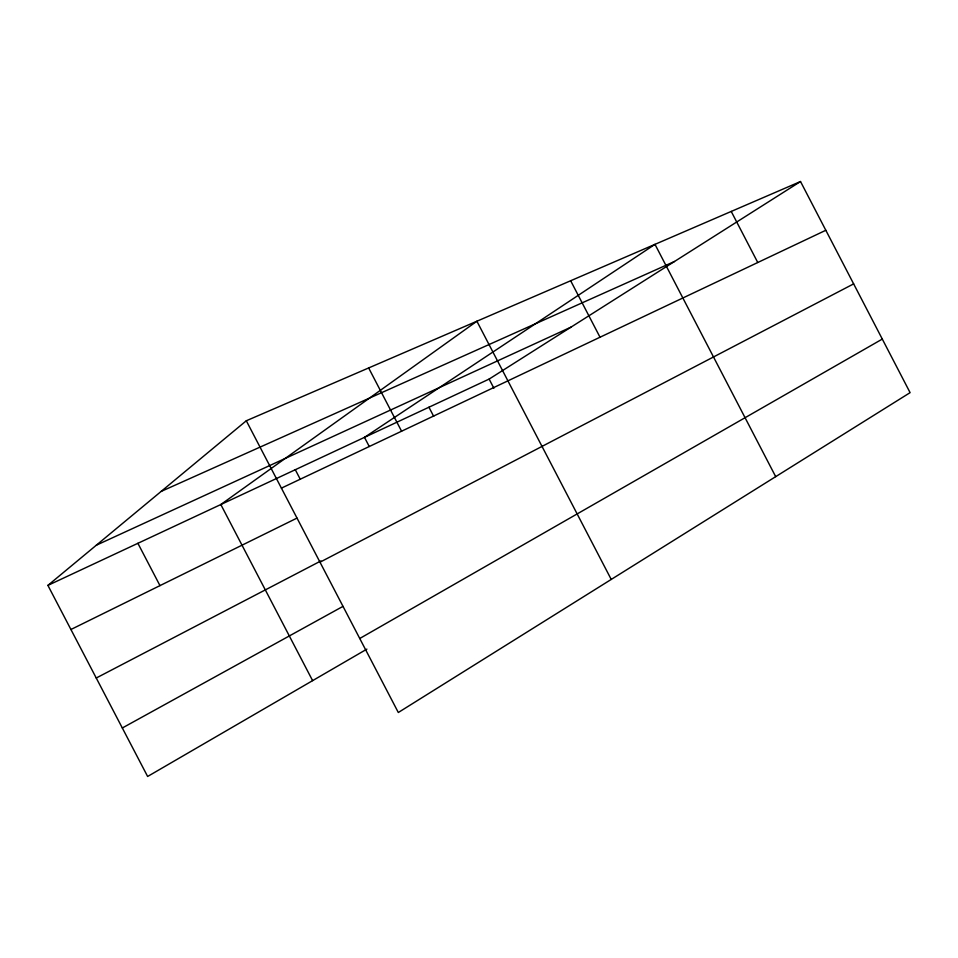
<?xml version="1.0" encoding="UTF-8"?>
<svg xmlns="http://www.w3.org/2000/svg" width="958" height="958" viewBox="0 0 958 958"><rect width="100%" height="100%" fill="white"/><g stroke="black" fill="none" stroke-linecap="round" stroke-linejoin="round"><path stroke-width="1.44" d="M366.89 649.117L147.628 776.471L47.9 585.386L246.302 420.766L800.517 181.529L910.1 392.648L398.312 712.501L246.302 420.766M47.9 585.386L489.131 379.081L800.517 181.529M359.753 638.495L882.294 339.084M122.325 727.984L342.94 606.402M96.243 678.013L320.93 560.921M319.996 562.202L853.638 283.879M70.928 629.502L296.944 518.122M281.401 488.137L825.82 230.279M96.303 545.222L571.004 327.133M161.148 491.418L674.48 261.486M295.292 469.707L300.058 478.856M312.619 680.647L220.819 504.531L476.892 321.229L611.228 579.434M137.892 543.306L159.974 585.625M731.229 211.431L757.754 262.504M775.693 476.653L654.985 244.35L364.483 437.363L369.237 446.476M570.657 280.754L600.019 337.228M489.131 379.081L493.885 388.229M428.945 407.222L433.687 416.347M368.65 367.944L401.582 431.208"/></g></svg>
